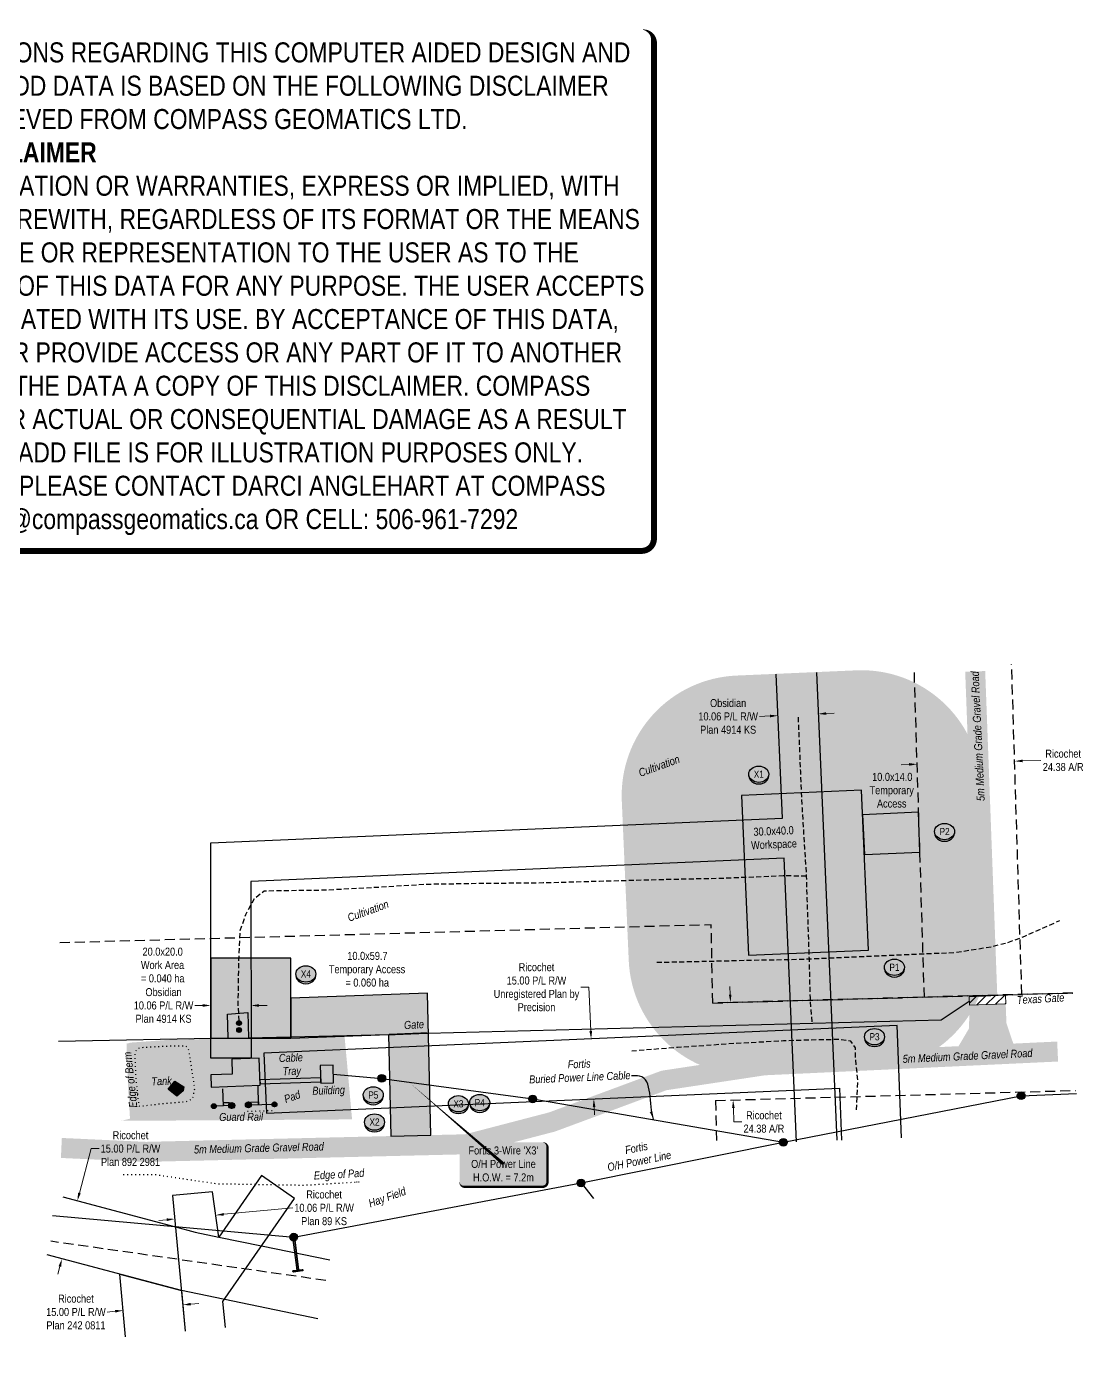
# Model space of a CAD drawing. Extents: x 623771 to 626298, y 5889519 to 5891376.
# Drawn here: x 624974 to 626298, y 5889713 to 5891376 of the extents above; entities that cross this region are included whole.
import ezdxf
from ezdxf.enums import TextEntityAlignment as Align

# ---------------------------------------------------------------- set-up
doc = ezdxf.new("R2010")
doc.units = 0
doc.header["$LTSCALE"] = 5
doc.header["$PDSIZE"] = 0.5
for name, pattern in [('foc-ACCESSROAD', [3.75, 2.5, -1.25]), ('foc-TOPO', [1, 0.2, -0.8]), ('POWERLINE5', [7.8, 2.4, -0.6, 0.6, -0.6, 0.6, -0.6, 2.4]), ('UG_PIPE', [1.875, 1.25, -0.625])]:
    doc.linetypes.add(name, pattern=pattern)
doc.layers.get('Defpoints').update_dxf_attribs({"color": 9})
for name, color, linetype in [('AS-CABLE', 224, 'foc-CABLE'), ('AS-FENCE', 48, 'foc-FENCE'), ('AS-PIPE-UG', 44, 'UG_PIPE'), ('AS-POWER', 104, 'foc-POWER'), ('AS-POWER-EXISTING', 72, 'POWERLINE5'), ('AS-POWER-EXISTING-ANC', 72, 'Continuous'), ('AS-POWER-T', 104, 'Continuous'), ('AS-ROADS', 254, 'Continuous'), ('AS-SYMBOL', 7, 'Continuous'), ('C-RW', 13, 'Continuous'), ('CG-NOTES', 7, 'Continuous'), ('F-RW', 190, 'Continuous'), ('F-WS', 190, 'foc-ACCESSROAD'), ('P-BUFFER-H 30m', 51, 'Continuous'), ('P-CROSSINGS', 250, 'Continuous'), ('P-TEMP-H', 41, 'Continuous'), ('P-TEMP_WORKSPACE', 46, 'Continuous'), ('P-WORKAREA', 113, 'Continuous'), ('P-WORKAREA-H', 111, 'Continuous'), ('T-GENERAL', 48, 'foc-TOPO')]:
    doc.layers.add(name, color=color, linetype=linetype)
doc.layers.add('AS-PIPE-AG', color=7, linetype='Continuous', true_color=0x7d00fa)
doc.layers.add('AS-STRUCTURE-H', color=7, linetype='Continuous', true_color=0xa8a8a8)
doc.layers.add('AS-STRUCTURE', color=7, linetype='Continuous', lineweight=30, true_color=0x595959)
for name, color, linetype, lineweight in [('C-RW-T', 13, 'Continuous', 9), ('F-AR-T', 190, 'Continuous', 9), ('F-RW-T', 190, 'Continuous', 9), ('T-TEXT', 48, 'Continuous', 18)]:
    doc.layers.add(name, color=color, linetype=linetype, lineweight=lineweight)
doc.layers.add('DISCLAIMER', color=7, linetype='Continuous', plot=False)
doc.styles.add('175L', font='ARIALN.TTF', dxfattribs={"height": 20})
doc.styles.add('80', font='ARIALN.TTF', dxfattribs={"height": 10})
doc.styles.add('80CG', font='ARIALN.TTF', dxfattribs={"height": 10})
doc.styles.add('80L', font='ARIALN.TTF', dxfattribs={"height": 10})
doc.styles.add('80LS', font='ARIALNI.TTF', dxfattribs={"height": 10})
doc.styles.add('Crossing', font='ARIALN.TTF', dxfattribs={"height": 10})
doc.styles.add('foc-LtypeFont', font='ARIALN.TTF', dxfattribs={"height": 7.35})
doc.linetypes.add('foc-CABLE', pattern='A,2,-1,["C",foc-LtypeFont,S=0.2,R=0,X=-0.625,Y=-0.75],-1.24,8', length=12.24)
doc.linetypes.add('foc-FENCE', pattern='A,10,-1,["X",foc-LtypeFont,S=0.2,R=0,X=-0.625,Y=-0.75],-1.24', length=12.24)
doc.linetypes.add('foc-POWER', pattern='A,6,-1,["P",foc-LtypeFont,S=0.2,R=0,X=-0.625,Y=-0.75],-1.24,4', length=12.24)
doc.dimstyles.new('Compass 5 000', dxfattribs={"dimscale": 5, "dimtxt": 9, "dimasz": 2, "dimexe": 0.2, "dimexo": 0.0625, "dimgap": 0.5, "dimtad": 0, "dimtih": 1, "dimtoh": 1, "dimzin": 0, "dimdsep": 46, "dimtxsty": '80CG', "dimcen": 0.1, "dimse1": 1, "dimse2": 1, "dimclrd": 256, "dimclrt": 256, "dimaunit": 1, "dimadec": 4, "dimazin": 0, "dimtfac": 0.06, "dimtofl": 0, "dimtmove": 0, "dimatfit": 1, "dimfxl": 0.2, "dimtolj": 1, "dimtzin": 0, "dimlwd": -1, "dimarcsym": 0})

# ---------------------------------------------------------------- blocks, each defined once
blk = doc.blocks.new('*D392')
at = {"layer": 'C-RW-T', "transparency": 16777216}
for p, q in [((625194.4, 5890152.5), (625184.4, 5890152.5)), ((625264.8, 5890152.5), (625274.8, 5890152.5))]:
    blk.add_line(p, q, dxfattribs=at)
for points in [[(625194.4, 5890154.2), (625194.4, 5890150.8), (625204.4, 5890152.5)], [(625264.8, 5890154.1), (625264.8, 5890150.8), (625254.8, 5890152.5)]]:
    blk.add_solid(points, dxfattribs=at)
at = {"layer": 'Defpoints', "color": 0, "transparency": 16777216}
for p in [(625204.4, 5890152.5), (625204.4, 5890151.7), (625254.8, 5890151.7)]:
    blk.add_point(p, dxfattribs=at)
at = {"layer": 'C-RW-T', "transparency": 16777216, "insert": (625145.4, 5890152.5), "char_height": 10, "attachment_point": 5, "style": '80CG'}
blk.add_mtext('\\A1;Obsidian\\P10.06 P/L R/W^JPlan 4914 KS', dxfattribs=at)
blk = doc.blocks.new('*D393')
at = {"layer": 'Defpoints', "color": 0, "transparency": 16777216}
for p in [(625159.4, 5889885.7), (625159.4, 5889885.7), (625210.7, 5889890.5)]:
    blk.add_point(p, dxfattribs=at)
at = {"layer": 'F-RW-T', "transparency": 16777216}
for p, q in [((625220.6, 5889891.5), (625307, 5889899.6)), ((625149.4, 5889884.7), (625139.4, 5889883.8))]:
    blk.add_line(p, q, dxfattribs=at)
for points in [[(625149.2, 5889886.4), (625149.6, 5889883.1), (625159.4, 5889885.7)], [(625220.5, 5889893.1), (625220.8, 5889889.8), (625210.7, 5889890.5)]]:
    blk.add_solid(points, dxfattribs=at)
at = {"layer": 'F-RW-T', "transparency": 16777216, "insert": (625346.1, 5889899.6), "char_height": 10, "attachment_point": 5, "style": '80CG'}
blk.add_mtext('\\A1;Ricochet\\P10.06 P/L R/W^JPlan 89 KS', dxfattribs=at)
blk = doc.blocks.new('*D394')
at = {"layer": 'Defpoints', "color": 0, "transparency": 16777216}
for p in [(625037.7, 5889908.4), (625057, 5889903.3), (625037.6, 5889830.8)]:
    blk.add_point(p, dxfattribs=at)
at = {"layer": 'F-RW-T', "transparency": 16777216}
for p, q in [((625040.3, 5889918.1), (625055.1, 5889973.6)), ((625055.1, 5889973.6), (625065.1, 5889973.6)), ((625015.8, 5889826.3), (625013.2, 5889816.6))]:
    blk.add_line(p, q, dxfattribs=at)
for points in [[(625038.6, 5889918.5), (625041.9, 5889917.7), (625037.7, 5889908.4)], [(625014.2, 5889826.7), (625017.4, 5889825.8), (625018.4, 5889835.9)]]:
    blk.add_solid(points, dxfattribs=at)
at = {"layer": 'F-RW-T', "transparency": 16777216, "insert": (625104.1, 5889973.6), "char_height": 10, "attachment_point": 5, "style": '80CG'}
blk.add_mtext('\\A1;Ricochet\\P15.00 P/L R/W^JPlan 892 2981', dxfattribs=at)
blk = doc.blocks.new('xing2')
h = blk.add_hatch(color=50)
h.dxf.hatch_style = 1
edge = h.paths.add_edge_path()
edge.add_ellipse((0, 0), major_axis=(-12.5, 0), ratio=0.816297, start_angle=0, end_angle=360)
h = blk.add_hatch(color=250)
h.dxf.hatch_style = 1
edge = h.paths.add_edge_path()
edge.add_ellipse((0, -2), major_axis=(-12.5, 0), ratio=0.816297, start_angle=0, end_angle=180)
edge.add_line((12.5, -2), (12.5, 0))
edge.add_ellipse((0, 0), major_axis=(-12.5, 0), ratio=0.816297, start_angle=0, end_angle=180, ccw=False)
edge.add_line((-12.5, 0), (-12.5, -2))
at = {"color": 250}
blk.add_ellipse((0, 0), major_axis=(-12.5, 0), ratio=0.816297, dxfattribs=at)
blk.add_ellipse((0, -2), major_axis=(-12.5, 0), ratio=0.816297, start_param=0, end_param=3.141593, dxfattribs=at)
at = {"color": 250, "style": 'Crossing'}
blk.add_attdef('CROSSING', text='', height=9, dxfattribs=at).set_placement((0.1, 0), align=Align.MIDDLE_CENTER)
at = {"color": 250, "style": 'Crossing', "flags": 1}
for tag, p in [('OWNER', (0.1, -12.5)), ('DESCRIPTION', (0.1, -25.8)), ('LOCATION', (0.1, -39.3)), ('DWG_REF', (0.1, -52.8))]:
    blk.add_attdef(tag, text='', height=9, dxfattribs=at).set_placement(p, align=Align.MIDDLE_CENTER)
blk = doc.blocks.new('*D405')
at = {"layer": 'C-RW-T', "transparency": 16777216}
for p, q in [((625903.6, 5890514.3), (625890.3, 5890513.7)), ((625973.8, 5890517.3), (625983.8, 5890517.8))]:
    blk.add_line(p, q, dxfattribs=at)
for points in [[(625903.5, 5890515.9), (625903.7, 5890512.6), (625913.6, 5890514.7)], [(625973.7, 5890519), (625973.8, 5890515.7), (625963.8, 5890516.9)]]:
    blk.add_solid(points, dxfattribs=at)
at = {"layer": 'Defpoints', "color": 0, "transparency": 16777216}
for p in [(625912.6, 5890538.5), (625962.7, 5890540.7), (625913.6, 5890514.7)]:
    blk.add_point(p, dxfattribs=at)
at = {"layer": 'C-RW-T', "transparency": 16777216, "insert": (625851.2, 5890513.7), "char_height": 10, "attachment_point": 5, "style": '80CG'}
blk.add_mtext('\\A1;Obsidian\\P10.06 P/L R/W^JPlan 4914 KS', dxfattribs=at)
blk = doc.blocks.new('*D413')
at = {"layer": 'Defpoints', "color": 0, "transparency": 16777216}
for p in [(625839.4, 5890155.8), (625842.8, 5890034), (625857.4, 5890034.4)]:
    blk.add_point(p, dxfattribs=at)
at = {"layer": 'F-AR-T', "transparency": 16777216}
for p, q in [((625853.8, 5890166.2), (625853.5, 5890176.2)), ((625857.7, 5890024.4), (625858.2, 5890006.9)), ((625858.2, 5890006.9), (625868.2, 5890006.9))]:
    blk.add_line(p, q, dxfattribs=at)
for points in [[(625855.4, 5890166.2), (625852.1, 5890166.1), (625854.1, 5890156.2)], [(625859.4, 5890024.4), (625856.1, 5890024.3), (625857.4, 5890034.4)]]:
    blk.add_solid(points, dxfattribs=at)
at = {"layer": 'F-AR-T', "transparency": 16777216, "insert": (625895.9, 5890006.9), "char_height": 10, "attachment_point": 5, "style": '80CG'}
blk.add_mtext('\\A1;Ricochet\\P24.38 A/R', dxfattribs=at)
blk = doc.blocks.new('*D416')
at = {"layer": 'Defpoints', "color": 0, "transparency": 16777216}
for p in [(626081, 5890665.1), (626202.8, 5890668.9), (626209.3, 5890457.8)]:
    blk.add_point(p, dxfattribs=at)
at = {"layer": 'F-AR-T', "transparency": 16777216}
for p, q in [((626077.5, 5890453.7), (626067.5, 5890453.4)), ((626219.3, 5890458.1), (626242.2, 5890458.8))]:
    blk.add_line(p, q, dxfattribs=at)
for points in [[(626077.4, 5890455.4), (626077.5, 5890452.1), (626087.5, 5890454)], [(626219.2, 5890459.8), (626219.3, 5890456.5), (626209.3, 5890457.8)]]:
    blk.add_solid(points, dxfattribs=at)
at = {"layer": 'F-AR-T', "transparency": 16777216, "insert": (626270, 5890458.8), "char_height": 10, "attachment_point": 5, "style": '80CG'}
blk.add_mtext('\\A1;Ricochet\\P24.38 A/R', dxfattribs=at)
blk = doc.blocks.new('RISER')
h = blk.add_hatch(color=255)
h.dxf.hatch_style = 1
edge = h.paths.add_edge_path()
edge.add_arc((0, 0), 0.7, 0, 360)
blk.add_hatch(color=13).paths.add_polyline_path([(0.58, -0.15), (-0.58, -0.15, 0.774597)])
at = {"color": 13}
blk.add_line((-0.58, -0.15), (0.58, -0.15), dxfattribs=at)
blk.add_circle((0, 0), 0.6, dxfattribs=at)
blk = doc.blocks.new('PIG')
h = blk.add_hatch(color=255)
h.dxf.hatch_style = 1
edge = h.paths.add_edge_path()
edge.add_arc((0, 0), 0.85, 0, 360)
at = {"layer": 'AS-SYMBOL'}
h = blk.add_hatch(color=13, dxfattribs=at)
h.dxf.hatch_style = 1
h.paths.add_polyline_path([(-0.1, 0, 1), (-0.55, 0, 1)])
h = blk.add_hatch(color=13, dxfattribs=at)
h.dxf.hatch_style = 1
h.paths.add_polyline_path([(0.1, 0, 1), (0.55, 0, 1)])
at = {"layer": 'AS-SYMBOL', "color": 13}
for centre, radius in [((0, 0), 0.75), ((-0.33, 0), 0.225), ((0.33, 0), 0.225)]:
    blk.add_circle(centre, radius, dxfattribs=at)
blk = doc.blocks.new('*D417')
at = {"layer": 'Defpoints', "color": 0, "transparency": 16777216}
for p in [(625679.9, 5890110.7), (625685.8, 5890110.9), (625689, 5890036)]:
    blk.add_point(p, dxfattribs=at)
at = {"layer": 'F-RW-T', "transparency": 16777216}
for p, q in [((625677.1, 5890175.3), (625667.1, 5890175.3)), ((625679.5, 5890120.7), (625677.1, 5890175.3)), ((625683.6, 5890025.8), (625684.1, 5890015.8))]:
    blk.add_line(p, q, dxfattribs=at)
for points in [[(625681.2, 5890120.7), (625677.8, 5890120.6), (625679.9, 5890110.7)], [(625685.3, 5890025.8), (625682, 5890025.7), (625683.2, 5890035.8)]]:
    blk.add_solid(points, dxfattribs=at)
at = {"layer": 'F-RW-T', "transparency": 16777216, "insert": (625611.6, 5890175.3), "char_height": 10, "attachment_point": 5, "style": '80CG'}
blk.add_mtext('\\A1;Ricochet\\P15.00 P/L R/W\\PUnregistered Plan by\\PPrecision', dxfattribs=at)
blk = doc.blocks.new('*D419')
at = {"layer": 'Defpoints', "color": 0, "transparency": 16777216}
for p in [(625094.9, 5889771.3), (625170.6, 5889767.2), (625095.9, 5889760.1)]:
    blk.add_point(p, dxfattribs=at)
at = {"layer": 'F-RW-T', "transparency": 16777216}
for p, q in [((625179.5, 5889779.2), (625189.4, 5889780.2)), ((625084.9, 5889770.3), (625075, 5889769.4))]:
    blk.add_line(p, q, dxfattribs=at)
for points in [[(625179.3, 5889780.9), (625179.6, 5889777.6), (625169.5, 5889778.3)], [(625084.8, 5889772), (625085.1, 5889768.7), (625094.9, 5889771.3)]]:
    blk.add_solid(points, dxfattribs=at)
at = {"layer": 'F-RW-T', "transparency": 16777216, "insert": (625035.9, 5889769.4), "char_height": 10, "attachment_point": 5, "style": '80CG'}
blk.add_mtext('\\A1;Ricochet\\P15.00 P/L R/W\\PPlan 242 0811 ', dxfattribs=at)
blk = doc.blocks.new('*U421')
h = blk.add_hatch(color=255)
edge = h.paths.add_edge_path()
edge.add_line((-49, -28.5), (49, -28.5))
edge.add_arc((49, -22.5), 6, 270, 360)
edge.add_line((55, -22.5), (55, 21))
edge.add_arc((49, 21), 6, 0, 90)
edge.add_line((49, 27), (-49, 27))
edge.add_arc((-49, 21), 6, 90, 180)
edge.add_line((-55, 21), (-55, -22.5))
edge.add_arc((-49, -22.5), 6, 180, 270)
at = {"color": 104, "flags": 128}
blk.add_lwpolyline([(-49, -28.5, 3, 3, 0), (49, -28.5, 3, 3, 0.414214), (55, -22.5, 3, 3, 0), (55, 21, 3, 0, 0.414214), (49, 27, 0, 0, 0), (-49, 27, 0, 0, 0.414214), (-55, 21, 0, 0, 0), (-55, -22.5, 0, 3, 0.414214)], format="xyseb", close=True, dxfattribs=at)
at = {"color": 104, "style": '80'}
blk.add_attdef('ENTER_TEXT_001', (-26.8, -4.9), '', height=10, dxfattribs=at)
blk = doc.blocks.new('POWERPOLE')
h = blk.add_hatch(color=255)
edge = h.paths.add_edge_path()
edge.add_arc((0, 0), 0.96, 0, 360)
at = {"linetype": 'Continuous'}
for p, q in [((0.68, -0.68), (-0.68, 0.68)), ((-0.68, -0.68), (0.68, 0.68))]:
    blk.add_line(p, q, dxfattribs=at)
blk.add_circle((0, 0), 0.96, dxfattribs=at)
blk = doc.blocks.new('*U424')
h = blk.add_hatch(color=255)
h.dxf.hatch_style = 1
edge = h.paths.add_edge_path()
edge.add_arc((-1.06, 8.4), 0.2, 7.2168, 187.2168, ccw=False)
edge.add_line((-0.86, 8.42), (0.17, 0.22))
edge.add_line((0.17, 0.22), (-0.22, 0.17))
edge.add_line((-0.22, 0.17), (-1.26, 8.37))
h = blk.add_hatch(color=255)
h.dxf.hatch_style = 1
edge = h.paths.add_edge_path()
edge.add_arc((-1.09, -0.14), 0.2, 97.2168, 277.2168, ccw=False)
edge.add_line((-1.12, 0.06), (0.17, 0.22))
edge.add_line((0.17, 0.22), (1.07, 0.34))
edge.add_arc((1.09, 0.14), 0.2, -82.7832, 97.2168, ccw=False)
edge.add_line((1.12, -0.06), (-1.07, -0.34))
at = {"color": 255, "flags": 128}
blk.add_lwpolyline([(-1.26, 8.37, -1), (-0.86, 8.42), (0.17, 0.22), (-0.22, 0.17)], format="xyb", close=True, dxfattribs=at)
at = {"color": 72, "const_width": 0.1, "flags": 128}
for points in [[(-1.06, 8.4), (0, 0)], [(-1.09, -0.14), (1.09, 0.14)]]:
    blk.add_lwpolyline(points, dxfattribs=at)
at = {"color": 255}
blk.add_lwpolyline([(-1.07, -0.34, -1), (-1.12, 0.06), (0.17, 0.22), (1.07, 0.34, -1), (1.12, -0.06)], format="xyb", close=True, dxfattribs=at)
blk = doc.blocks.new('Disclaimer_Legal')
at = {"layer": 'DISCLAIMER', "color": 254, "flags": 128}
blk.add_lwpolyline([(-3612.9, -1104.6, 37.5, 37.5, 0), (4096.1, -1104.6, 37.5, 37.5, 0.414214), (4171.1, -1029.6, 37.5, 37.5, 0), (4171.1, 2078.7, 37.5, 0, 0.414214), (4096.1, 2153.7, 0, 0, 0), (-3612.9, 2153.7, 0, 0, 0.414214), (-3687.9, 2078.7, 0, 0, 0), (-3687.9, -1029.6, 0, 37.5, 0.414214)], format="xyseb", close=True, dxfattribs=at)
at = {"layer": 'DISCLAIMER', "color": 254, "insert": (241.6, 533.9), "char_height": 125, "width": 7717.568, "attachment_point": 5, "style": '80'}
blk.add_mtext('NOTICE TO THE CORPORATION, PERSON &/OR PERSONS REGARDING THIS COMPUTER AIDED DESIGN AND DRAFTING (CADD) FILES. ACCEPTANCE OF THE CADD DATA IS BASED ON THE FOLLOWING DISCLAIMER WHICH COVERS ALL CADD DATA RECIEVED FROM COMPASS GEOMATICS LTD.\\P{\\fArial Narrow|b1|i0|c0|p34;DISCLAIMER}\\PCOMPASS GEOMATICS LTD. MAKES NO REPRESENTATION OR WARRANTIES, EXPRESS OR IMPLIED, WITH RESPECT TO THE REUSE OF THE DATA PROVIDED HEREWITH, REGARDLESS OF ITS FORMAT OR THE MEANS OF ITS TRANSMISSION. THERE IS NO GUARANTEE OR REPRESENTATION TO THE USER AS TO THE ACCURACY, CURRENCY, SUITABILITY OR RELIABILITY OF THIS DATA FOR ANY PURPOSE. THE USER ACCEPTS THE DATA "AS IS", AND ASSUMES ALL RISKS ASSOCIATED WITH ITS USE. BY ACCEPTANCE OF THIS DATA, THE USER AGREES NOT TO TRANSMIT THIS DATA OR PROVIDE ACCESS OR ANY PART OF IT TO ANOTHER PARTY UNLESS THE USER SHALL INCLUDE WITH THE DATA A COPY OF THIS DISCLAIMER. COMPASS GEOMATICS LTD. ASSUMES NO RESPONSIBILITY FOR ACTUAL OR CONSEQUENTIAL DAMAGE AS A RESULT OF ANY USER\'S RELIANCE ON THIS DATA. THIS CADD FILE IS FOR ILLUSTRATION PURPOSES ONLY.\\PIF YOU REQUIRE MORE ACCURATE INFORMATION, PLEASE CONTACT DARCI ANGLEHART AT COMPASS GEOMATICS LTD. VIA EMAIL: darci.anglehart@compassgeomatics.ca OR CELL: 506-961-7292', dxfattribs=at)

msp = doc.modelspace()

# ---------------------------------------------------------------- hatches: boundary and pattern name
at = {"layer": 'AS-ROADS'}
h = msp.add_hatch(color=256, dxfattribs=at)
h.dxf.hatch_style = 1
h.paths.add_polyline_path([(626138.179, 5890099.856), (626152.212, 5890123.647), (626153.082, 5890152.737), (626198.13, 5890154.729), (626199.107, 5890130.177), (626209.058, 5890100.809)])
h = msp.add_hatch(color=256, dxfattribs=at)
h.dxf.hatch_style = 1
h.paths.add_polyline_path([(625092.432, 5890008.332), (625103.487, 5890011.012), (625100.962, 5890053.372), (625099.107, 5890104.632), (625104.052, 5890106.102), (625152.372, 5890109.562), (625176.887, 5890109.982), (625226.742, 5890111.607), (625226.642, 5890140.667), (625249.932, 5890142.787), (625250.757, 5890112.142), (625371.692, 5890113.852), (625374.777, 5890080.317), (625381.087, 5890010.107)])
at = {"layer": 'AS-STRUCTURE-H'}
h = msp.add_hatch(color=256, dxfattribs=at)
h.dxf.hatch_style = 1
h.paths.add_polyline_path([(625266.097, 5890052.742), (625264.822, 5890086.557), (625230.832, 5890085.472), (625231.237, 5890066.772), (625204.397, 5890065.912), (625204.997, 5890050.462)])
h = msp.add_hatch(color=256, dxfattribs=at)
h.dxf.hatch_style = 1
h.paths.add_polyline_path([(625341.867, 5890055.297), (625357.747, 5890055.647), (625357.327, 5890077.772), (625341.292, 5890077.372)])
h = msp.add_hatch(color=256, dxfattribs=at)
h.dxf.hatch_style = 1
h.paths.add_polyline_path([(625162.182, 5890039.082), (625151.317, 5890047.922), (625159.452, 5890057.897), (625170.707, 5890050.627), (625170.132, 5890045.977)])
at = {"layer": 'P-BUFFER-H 30m'}
h = msp.add_hatch(color=256, dxfattribs=at)
h.dxf.hatch_style = 1
edge = h.paths.add_edge_path()
edge.add_line((626176.347, 5890228.291), (626167.661, 5890428.033))
edge.add_arc((626017.855, 5890421.517), 149.947, 2.490246, 92.490246)
edge.add_line((626011.34, 5890571.323), (625861.534, 5890564.808))
edge.add_arc((625868.049, 5890415.002), 149.947, 92.490246, 182.490246)
edge.add_line((625718.243, 5890408.487), (625726.93, 5890208.746))
edge.add_arc((625876.736, 5890215.261), 149.947, 182.490246, 272.490246)
edge.add_line((625883.251, 5890065.455), (626033.057, 5890071.97))
edge.add_arc((626026.542, 5890221.776), 149.947, 272.490246, 362.490246)
at = {"layer": 'P-TEMP-H'}
h = msp.add_hatch(color=256, dxfattribs=at)
h.dxf.hatch_style = 1
h.paths.add_polyline_path([(626026.542, 5890221.776), (626017.855, 5890421.517), (625868.049, 5890415.002), (625876.736, 5890215.261)])
h = msp.add_hatch(color=256, dxfattribs=at)
h.dxf.hatch_style = 1
h.paths.add_polyline_path([(626090.891, 5890344.023), (626089.347, 5890393.985), (626019.311, 5890390.94), (626021.482, 5890341.005)])
at = {"layer": 'P-WORKAREA-H'}
h = msp.add_hatch(color=256, dxfattribs=at)
h.dxf.hatch_style = 1
h.paths.add_polyline_path([(625304.374, 5890111.683), (625304.441, 5890211.648), (625204.476, 5890211.715), (625204.409, 5890111.75)])
h = msp.add_hatch(color=256, dxfattribs=at)
h.dxf.hatch_style = 1
h.paths.add_polyline_path([(625479.517, 5889990.501), (625475.305, 5890167.936), (625304.408, 5890161.7), (625304.374, 5890111.683), (625426.533, 5890116.379), (625429.549, 5889989.315)])
at = {"layer": 'T-TEXT'}
h = msp.add_hatch(dxfattribs=at)
h.set_pattern_fill('ANSI31', color=256, scale=2.5)
h.set_pattern_definition([(45, (-2496381.2026, -23560087.628), (-5.6126600757, 5.6126600757), [])])
h.paths.add_polyline_path([(626198.13, 5890154.729), (626153.082, 5890152.737), (626152.452, 5890163.197), (626197.862, 5890165.227)])

# ---------------------------------------------------------------- linework, layer by layer
at = {"layer": 'AS-CABLE'}
msp.add_line((625606.926, 5890035.722), (625920.337, 5889981.475), dxfattribs=at)
at = {"layer": 'AS-CABLE', "linetype": 'ByBlock', "flags": 128}
msp.add_lwpolyline([(625266.247, 5890054.462), (625342.002, 5890057.172), (625341.842, 5890062.032), (625265.957, 5890059.482)], close=True, dxfattribs=at)
at = {"layer": 'AS-FENCE', "flags": 128}
msp.add_lwpolyline([(625014.019, 5890108.023), (625226.207, 5890112.177), (625225.497, 5890141.747), (625250.732, 5890143.782), (625251.712, 5890112.237), (625427.292, 5890116.397), (625475.737, 5890117.707), (626117.607, 5890134.732), (626152.487, 5890158.057)], dxfattribs=at)
at = {"layer": 'AS-PIPE-AG', "flags": 128}
for points in [[(625228.262, 5890027.222), (625228.042, 5890030.732), (625220.022, 5890030.937), (625220.162, 5890026.987), (625219.642, 5890048.237)], [(625253.667, 5890028.087), (625254.002, 5890031.767), (625264.133, 5890032.255), (625264.197, 5890028.567), (625263.782, 5890052.467)], [(625284.157, 5890028.932), (625252.572, 5890028.042)], [(625230.622, 5890027.432), (625220.162, 5890026.987), (625208.292, 5890026.642)]]:
    msp.add_lwpolyline(points, dxfattribs=at)
at = {"layer": 'AS-PIPE-UG', "flags": 128}
for points in [[(625938.617, 5890512.772), (625941.512, 5890444.817), (625943.532, 5890399.537), (625946.597, 5890349.262), (625948.857, 5890314.062), (625949.697, 5890284.967), (625950.867, 5890253.397), (625952.297, 5890211.312), (625953.522, 5890161.617), (625955.802, 5890131.462)], [(625948.747, 5890314.112), (625920.047, 5890314.457), (625844.562, 5890311.272), (625768.772, 5890309.672), (625690.177, 5890307.552), (625619.972, 5890305.582), (625543.352, 5890304.857), (625475.402, 5890303.802), (625413.177, 5890300.057), (625346.502, 5890296.467), (625286.497, 5890295.702), (625271.252, 5890295.387), (625258.522, 5890285.587), (625247.747, 5890265.652), (625240.817, 5890245.442), (625239.092, 5890206.172), (625238.307, 5890154.357), (625239.787, 5890130.567)], [(625761.862, 5890206.432), (625822.877, 5890207.822), (625890.112, 5890209.352), (625941.567, 5890210.282), (626010.172, 5890213.302), (626087.452, 5890216.747), (626135.057, 5890218.837), (626179.957, 5890225.917), (626200.007, 5890231.002), (626222.157, 5890239.177), (626265.847, 5890258.807)], [(626011.577, 5890022.047), (626013.277, 5890058.592), (626010.637, 5890085.572), (626010.247, 5890099.377), (626004.662, 5890107.892), (625991.327, 5890109.872), (625964.647, 5890109.562), (625920.302, 5890108.137), (625858.237, 5890104.872), (625788.042, 5890099.897), (625730.747, 5890095.512)]]:
    msp.add_lwpolyline(points, dxfattribs=at)
at = {"layer": 'AS-POWER'}
msp.add_line((625006.578, 5889890.033), (625308.143, 5889862.992), dxfattribs=at)
msp.add_lwpolyline([(625357.537, 5890066.71), (625418.272, 5890061.402), (625606.926, 5890035.722)], dxfattribs=at)
at = {"layer": 'AS-POWER', "flags": 128}
for points in [[(625308.143, 5889862.992), (625667.285, 5889930.648), (625920.337, 5889981.475), (626217.443, 5890039.68), (626286.716, 5890042.294)], [(625667.285, 5889930.648), (625682.921, 5889911.458)]]:
    msp.add_lwpolyline(points, dxfattribs=at)
at = {"layer": 'AS-ROADS', "const_width": 25, "flags": 128}
for points in [[(626175.157, 5890164.212), (626160.027, 5890569.982)], [(625017.713, 5889974.437), (625123.357, 5889969.547), (625524.167, 5889979.062), (625631.142, 5890006.937), (625771.137, 5890058.827), (625896.227, 5890077.722), (626263.067, 5890094.942)]]:
    msp.add_lwpolyline(points, dxfattribs=at)
at = {"layer": 'AS-STRUCTURE', "flags": 128}
for points in [[(625266.097, 5890052.742), (625264.822, 5890086.557), (625230.832, 5890085.472), (625231.237, 5890066.772), (625204.397, 5890065.912), (625204.997, 5890050.462)], [(625341.867, 5890055.297), (625357.747, 5890055.647), (625357.327, 5890077.772), (625341.292, 5890077.372)], [(625162.182, 5890039.082), (625151.317, 5890047.922), (625159.452, 5890057.897), (625170.707, 5890050.627), (625170.132, 5890045.977)]]:
    msp.add_lwpolyline(points, close=True, dxfattribs=at)
at = {"layer": 'C-RW', "flags": 128}
for points in [[(625936.79, 5889982.149), (625921.322, 5890336.542), (625254.702, 5890307.457), (625254.857, 5890086.457), (625204.392, 5890086.522), (625204.572, 5890355.667), (625919.182, 5890386.737), (625911.336, 5890566.386)], [(625961.526, 5890568.578), (625987.029, 5889984.075)]]:
    msp.add_lwpolyline(points, dxfattribs=at)
at = {"layer": 'F-RW', "flags": 128}
for points in [[(626067.97, 5889987.178), (626062.597, 5890127.312), (625270.797, 5890092.861), (625274.056, 5890017.958), (625990.566, 5890049.133), (625993.051, 5889984.306)], [(625308.937, 5889911.457), (625267.802, 5889939.912), (625214.392, 5889863.082), (625206.672, 5889919.802), (625156.572, 5889915.172), (625172.601, 5889745.361)], [(625019.404, 5889913.308), (625160.302, 5889875.762), (625185.022, 5889869.142), (625214.392, 5889863.082), (625268.042, 5889852.027), (625353.484, 5889834.496)], [(625222.717, 5889750.092), (625219.667, 5889782.452), (625308.937, 5889911.457)], [(625338.406, 5889761.012), (625167.837, 5889796.112), (625000.084, 5889840.81)], [(625097.984, 5889738.321), (625090.588, 5889816.695), (625167.837, 5889796.112), (625172.626, 5889745.365)]]:
    msp.add_lwpolyline(points, dxfattribs=at)
at = {"layer": 'F-WS', "flags": 128}
for points in [[(626218.299, 5890166.302), (626205.537, 5890579.236)], [(626096.5, 5890162.538), (626083.786, 5890573.918)], [(626281.969, 5890168.07), (625831.928, 5890155.574), (625830.094, 5890253.299), (625010.628, 5890230.636)], [(625831.928, 5890155.574), (626281.969, 5890168.07)], [(625835.31, 5890033.763), (626285.351, 5890046.26)], [(625835.31, 5890033.763), (625836.738, 5889978.313)], [(625348.21, 5889808.792), (625004.615, 5889857.81)]]:
    msp.add_lwpolyline(points, dxfattribs=at)
at = {"layer": 'P-CROSSINGS', "color": 104, "flags": 128}
msp.add_lwpolyline([(625453.461, 5890055.559, 0, 3.999, 0), (625570.37, 5889954.402, 1.999, 1.999, 0)], format="xyseb", dxfattribs=at)
at = {"layer": 'P-TEMP_WORKSPACE', "flags": 128}
for points in [[(626026.542, 5890221.776), (626017.855, 5890421.517), (625868.049, 5890415.002), (625876.736, 5890215.261)], [(626089.347, 5890393.985), (626019.311, 5890390.94), (626021.482, 5890341.005), (626090.891, 5890344.023)]]:
    msp.add_lwpolyline(points, close=True, dxfattribs=at)
at = {"layer": 'P-WORKAREA'}
for points in [[(625304.374, 5890111.683), (625304.441, 5890211.648), (625204.476, 5890211.715), (625204.409, 5890111.75)], [(625479.517, 5889990.501), (625475.305, 5890167.936), (625304.408, 5890161.7), (625304.374, 5890111.683), (625426.533, 5890116.379), (625429.549, 5889989.315)]]:
    msp.add_lwpolyline(points, close=True, dxfattribs=at)
at = {"layer": 'P-WORKAREA-H', "flags": 128}
msp.add_lwpolyline([(625479.517, 5889990.501), (625475.305, 5890167.936), (625304.408, 5890161.7), (625304.374, 5890111.683), (625426.533, 5890116.379), (625429.549, 5889989.315)], close=True, dxfattribs=at)
at = {"layer": 'T-GENERAL', "flags": 128}
msp.add_lwpolyline([(625114.442, 5890026.882), (625117.012, 5890026.707), (625141.617, 5890029.727), (625174.002, 5890032.517), (625181.877, 5890035.802), (625184.502, 5890048.837), (625177.297, 5890095.597), (625175.297, 5890100.487), (625171.587, 5890101.727), (625147.342, 5890101.362), (625116.087, 5890099.597), (625111.307, 5890097.117), (625109.362, 5890092.012), (625110.477, 5890063.462)], close=True, dxfattribs=at)
for points in [[(625114.442, 5890026.882), (625117.012, 5890026.707), (625141.617, 5890029.727), (625174.002, 5890032.517), (625181.877, 5890035.802), (625184.502, 5890048.837), (625178.403, 5890088.421)], [(625250.292, 5890020.262), (625281.012, 5890021.332)], [(625386.492, 5889932.007), (625390.802, 5889931.722), (625321.392, 5889927.562), (625212.077, 5889929.417), (625134.552, 5889940.887), (625092.972, 5889940.867)]]:
    msp.add_lwpolyline(points, dxfattribs=at)
at = {"layer": 'T-TEXT', "flags": 128}
msp.add_lwpolyline([(626198.13, 5890154.729), (626153.082, 5890152.737), (626152.452, 5890163.197), (626197.862, 5890165.227)], close=True, dxfattribs=at)
at = {"layer": 'T-TEXT', "const_width": 1.999, "flags": 128}
msp.add_lwpolyline([(625475.267, 5890118.087), (625427.217, 5890116.067)], dxfattribs=at)

# ---------------------------------------------------------------- block references
at = {"xscale": 0.199929966, "yscale": 0.199929966, "zscale": 0.199929966}
msp.add_blockref('Disclaimer_Legal', (624924.453, 5890941.482), dxfattribs=at)
at = {"layer": 'AS-POWER-EXISTING', "xscale": 4.998249149999999, "yscale": 4.998249149999999, "zscale": 4.998249149999999}
for p in [(625418.272, 5890061.402), (625418.272, 5890061.402), (625606.926, 5890035.722), (626217.443, 5890039.68), (625920.337, 5889981.475), (625667.285, 5889930.648), (625308.143, 5889862.992)]:
    msp.add_blockref('POWERPOLE', p, dxfattribs=at)
at = {"layer": 'AS-POWER-EXISTING-ANC', "color": 6, "xscale": 4.998249149999999, "yscale": 4.998249149999999, "zscale": 4.998249149999999}
msp.add_blockref('*U424', (625313.459, 5889821.017), dxfattribs=at)
at = {"layer": 'AS-POWER-T'}
ref = msp.add_blockref('*U421', (625570.37, 5889954.402), dxfattribs=dict(at, xscale=0.99964983, yscale=0.99964983, zscale=0.99964983))
ref.add_attrib('ENTER_TEXT_001', "Fortis 3-Wire 'X3'", (625526.617, 5889966.306), dxfattribs={"layer": '0', "color": 104, "height": 9.9965, "style": '80'})
ref.add_attrib('ENTER_TEXT_002', 'O/H Power Line', (625529.914, 5889949.468), dxfattribs={"layer": '0', "color": 104, "height": 9.9965, "style": '80'})
ref.add_attrib('ENTER_TEXT_003', 'H.O.W. = 7.2m', (625532.27, 5889932.63), dxfattribs={"layer": '0', "color": 104, "height": 9.9965, "style": '80'})
at = {"layer": 'AS-SYMBOL', "xscale": 4.998249149999999, "yscale": 4.998249149999999, "zscale": 4.998249149999999}
for name, p in [('RISER', (625239.772, 5890130.517)), ('RISER', (625239.772, 5890130.517)), ('RISER', (625239.837, 5890121.877)), ('RISER', (625239.837, 5890121.877)), ('RISER', (625208.292, 5890026.642)), ('RISER', (625208.292, 5890026.642)), ('PIG', (625230.622, 5890027.432)), ('PIG', (625230.622, 5890027.432)), ('PIG', (625251.492, 5890028.382)), ('PIG', (625251.492, 5890028.382)), ('RISER', (625284.172, 5890028.892)), ('RISER', (625284.172, 5890028.892))]:
    msp.add_blockref(name, p, dxfattribs=at)
at = {"layer": 'CG-NOTES'}
for p, values in [((626121.702, 5890369.867, 0), {'CROSSING': 'P2'}), ((626059.006, 5890200.218, 0), {'CROSSING': 'P1'})]:
    msp.add_blockref('xing2', p, dxfattribs=at).add_auto_attribs(values)
at = {"layer": 'P-CROSSINGS', "xscale": 0.99964983, "yscale": 0.99964983, "zscale": 0.99964983}
for p, values in [((625889.457, 5890441.535), {'CROSSING': 'X1'}), ((625323.242, 5890191.859), {'CROSSING': 'X4'}), ((626034.097, 5890113.447), {'CROSSING': 'P3'}), ((625407.567, 5890040.655), {'CROSSING': 'P5'}), ((625513.941, 5890029.656), {'CROSSING': 'X3'}), ((625540.606, 5890031.074), {'CROSSING': 'P4'}), ((625409.079, 5890006.837), {'CROSSING': 'X2'})]:
    msp.add_blockref('xing2', p, dxfattribs=at).add_auto_attribs(values)

# ---------------------------------------------------------------- texts
at = {"layer": 'AS-CABLE', "linetype": 'ByBlock', "insert": (625288.881, 5890091.771), "char_height": 10, "attachment_point": 1, "rotation": 1.924613, "style": '80L'}
msp.add_mtext_dynamic_manual_height_columns('\\pi0.57363;{\\fArial Narrow|b0|i1|c0|p34;Cable\\P\\pi1.4774; Tray}', width=29.74889, gutter_width=50, heights=[0], dxfattribs=at)
at = {"layer": 'AS-CABLE', "insert": (625601.194, 5890081.606), "char_height": 10, "attachment_point": 1, "rotation": 2.49133, "style": '175L'}
msp.add_mtext_dynamic_manual_height_columns('\\pi49.254;{\\fArial Narrow|b0|i1|c0|p34;Fortis\\P\\pi0.32114;Buried Power Line Cable}', width=126.56997, gutter_width=100, heights=[0], dxfattribs=at)
at = {"layer": 'AS-POWER-T', "insert": (625695.602, 5889971.313), "char_height": 10, "attachment_point": 1, "rotation": 11.357151, "style": '175L'}
msp.add_mtext_dynamic_manual_height_columns('\\pi26.305;{\\fArial Narrow|b0|i1|c0|p34;Fortis\\P\\pi0.57524;O/H Power Line}', width=80.67299, gutter_width=100, heights=[0], dxfattribs=at)
at = {"layer": 'P-TEMP_WORKSPACE', "insert": (626016.481, 5890443.206), "char_height": 10, "attachment_point": 1, "style": '80L'}
msp.add_mtext_dynamic_manual_height_columns('\\pi14.719;10.0x14.0\\P\\pi11.49;Temporary\\P\\pi20.743;Access', width=77.9723, gutter_width=50, heights=[0], dxfattribs=at)
at = {"layer": 'P-TEMP_WORKSPACE', "insert": (625878.809, 5890374.303), "char_height": 10, "attachment_point": 1, "rotation": 2.489553, "style": '80L'}
msp.add_mtext_dynamic_manual_height_columns('\\pi3.8083;30.0x40.0\\P\\pi0.13841;Workspace', width=56.92075, gutter_width=50, heights=[0], dxfattribs=at)
at = {"layer": 'P-WORKAREA', "insert": (625115.41, 5890224.762), "char_height": 10, "attachment_point": 1, "rotation": 359.961681, "style": '80L'}
msp.add_mtext_dynamic_manual_height_columns('\\pi3.74;20.0x20.0\\P\\pi1.738;Work Area\\P\\pi1.7892;= 0.040 ha', width=56.92075, gutter_width=50, heights=[0], dxfattribs=at)
at = {"layer": 'P-WORKAREA', "insert": (625351.852, 5890219.479), "char_height": 10, "attachment_point": 1, "style": '80L'}
msp.add_mtext_dynamic_manual_height_columns('\\pi23.317;10.0x59.7\\P\\pi0.20991;Temporary Access\\P\\pi20.923;= 0.060 ha', width=95.1879, gutter_width=50, heights=[0], dxfattribs=at)
at = {"layer": 'T-TEXT', "style": '80LS'}
for s, p in [('Cultivation', (625764.911, 5890451.982)), ('Cultivation', (625401.067, 5890270.898)), ('Hay Field', (625424.921, 5889912.943))]:
    msp.add_text(s, height=9.9965, rotation=20, dxfattribs=at).set_placement(p, align=Align.MIDDLE_CENTER)
at = {"layer": 'T-TEXT', "linetype": 'ByBlock', "attachment_point": 1, "style": '80L'}
for s, width, insert, char_height, rotation in [('\\pi0.4776;{\\fArial Narrow|b0|i1|c0|p34;5m Medium Grade Gravel Road}', 163.08344, (626161.978, 5890407.281), 10, 92.687574), ('\\pi0.77317;{\\fArial Narrow|b0|i1|c0|p34;Texas Gate}', 59.06338, (626211.171, 5890164.163), 10, 3.232115), ('\\pi0.61436;{\\fArial Narrow|b0|i1|c0|p34;Gate}', 24.66525, (625445.163, 5890132.857), 9.9965, 3.232115), ('\\pi0.4776;{\\fArial Narrow|b0|i1|c0|p34;5m Medium Grade Gravel Road}', 163.08344, (626068.656, 5890090.629), 10, 2.687574), ('\\pi0.33851;{\\fArial Narrow|b0|i1|c0|p34;Edge of Berm}', 69.98126, (625102.683, 5890023.957), 10, 96.186284), ('\\pi2.5484;{\\fArial Narrow|b0|i1|c0|p34;Tank}', 29.74889, (625127.517, 5890062.537), 10, 1.924613), ('\\pi0.32995;{\\fArial Narrow|b0|i1|c0|p34;Pad}', 21.04871, (625294.575, 5890039.616), 10, 19.740968), ('\\pi-5.2415;{\\fArial Narrow|b0|i1|c0|p34;Building}', 29.74889, (625336.459, 5890050.99), 10, 1.924613), ('\\pi0.61563;{\\fArial Narrow|b0|i1|c0|p34;Guard Rail}', 55.35813, (625214.387, 5890018.073), 10, 0.352319), ('\\pi0.4776;{\\fArial Narrow|b0|i1|c0|p34;5m Medium Grade Gravel Road}', 163.08344, (625182.864, 5889977.461), 10, 1.359914), ('\\pi0.33742;{\\fArial Narrow|b0|i1|c0|p34;Edge of Pad}', 63.74442, (625332.698, 5889944.867), 10, 3.232115)]:
    msp.add_mtext_dynamic_manual_height_columns(s, width=width, gutter_width=50, heights=[0], dxfattribs=dict(at, insert=insert, char_height=char_height, rotation=rotation))

# ---------------------------------------------------------------- dimensions: what is measured, and where the dimension line sits
at = {"layer": 'C-RW-T'}
dim = msp.add_linear_dim(base=(625913.593, 5890514.701), p1=(625962.745, 5890540.651), p2=(625912.556, 5890538.459), angle=182.500886, text='Obsidian\\P10.06 P/L R/W^JPlan 4914 KS', dimstyle='Compass 5 000', dxfattribs=at)
dim.commit()
dim.dimension.update_dxf_attribs({"geometry": '*D405', "text_midpoint": (625851.223, 5890513.684), "dimtype": 161})
dim = msp.add_aligned_dim(p1=(625254.812, 5890151.682), p2=(625204.436, 5890151.716), distance=-0.784, text='Obsidian\\P10.06 P/L R/W^JPlan 4914 KS', dimstyle='Compass 5 000', dxfattribs=at)
dim.commit()
dim.dimension.update_dxf_attribs({"geometry": '*D392', "text_midpoint": (625145.351, 5890152.513)})
at = {"layer": 'F-AR-T'}
for base, p1, p2, angle, picture, middle in [((626209.29, 5890457.813), (626080.969, 5890665.089), (626202.768, 5890668.854), 1.77015, '*D416', (626269.98, 5890458.832)), ((625857.442, 5890034.378), (625839.421, 5890155.782), (625842.804, 5890033.971), 271.590533, '*D413', (625895.941, 5890006.877))]:
    dim = msp.add_linear_dim(base=base, p1=p1, p2=p2, angle=angle, text='Ricochet\\P24.38 A/R', dimstyle='Compass 5 000', dxfattribs=at)
    dim.commit()
    dim.dimension.update_dxf_attribs({"geometry": picture, "text_midpoint": middle, "dimtype": 161})
at = {"layer": 'F-RW-T'}
for base, p1, p2, angle, text, picture, middle in [((625679.928, 5890110.662), (625689.026, 5890036.013), (625685.767, 5890110.916), 92.49133, 'Ricochet\\P15.00 P/L R/W\\PUnregistered Plan by\\PPrecision', '*D417', (625611.618, 5890175.28)), ((625037.68, 5889908.438), (625037.633, 5889830.805), (625056.952, 5889903.303), 75.078773, 'Ricochet\\P15.00 P/L R/W^JPlan 892 2981', '*D394', (625104.142, 5889973.644)), ((625159.357, 5889885.677), (625210.656, 5889890.537), (625159.355, 5889885.695), 185.392248, 'Ricochet\\P10.06 P/L R/W^JPlan 89 KS', '*D393', (625346.121, 5889899.616))]:
    dim = msp.add_linear_dim(base=base, p1=p1, p2=p2, angle=angle, text=text, dimstyle='Compass 5 000', dxfattribs=at)
    dim.commit()
    dim.dimension.update_dxf_attribs({"geometry": picture, "text_midpoint": middle, "dimtype": 161})
dim = msp.add_aligned_dim(p1=(625170.568, 5889767.176), p2=(625095.926, 5889760.132), distance=-11.17, text='Ricochet\\P15.00 P/L R/W\\PPlan 242 0811 ', dimstyle='Compass 5 000', dxfattribs=at)
dim.commit()
dim.dimension.update_dxf_attribs({"geometry": '*D419', "text_midpoint": (625035.879, 5889769.374)})

# ---------------------------------------------------------------- leaders
at = {"layer": 'AS-CABLE', "color": 6, "path_type": 1}
msp.add_leader([(625757.844, 5890010.38), (625740.305, 5890064.216), (625730.51, 5890064.512)], dimstyle='Compass 5 000', override={"dimgap": 0.5, "dimtad": 0}, dxfattribs=at)

doc.saveas('drawing.dxf')
